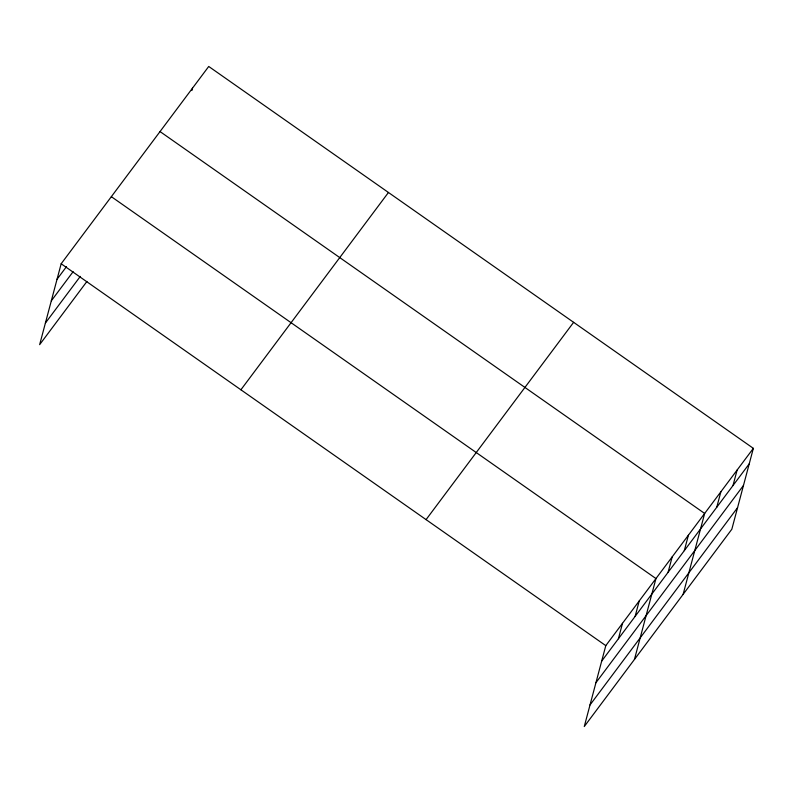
<?xml version="1.0" encoding="UTF-8"?>
<svg xmlns="http://www.w3.org/2000/svg" width="793" height="793" viewBox="0 0 793 793"><rect width="100%" height="100%" fill="white"/><g stroke="black" fill="none" stroke-linecap="round" stroke-linejoin="round"><path stroke-width="1.19" d="M753.35 448.342L605.793 645.641L584.272 726.537L731.83 529.238L753.35 448.342L208.728 66.463L61.17 263.762L39.65 344.658L86.913 281.465M191.866 90.551L192.501 88.162M618.401 638.771L622.515 623.288M635.124 616.419L639.237 600.925M634.44 659.459L655.96 578.563L111.347 196.674M668.073 572.348L672.196 556.864M684.3 550.649L688.423 535.156M683.13 594.344L704.66 513.458L160.037 131.569M716.763 507.242L720.887 491.749M733 485.544L737.123 470.051M57.056 279.255L66.503 266.617M51.307 300.834L73.125 271.672M45.389 323.068L80.291 276.41M240.903 389.779L388.451 192.481M426.069 519.623L573.626 322.325M601.669 661.134L749.226 463.836M595.93 682.714L743.487 485.425M590.012 704.957L737.569 507.659M61.17 263.762L605.793 645.641"/></g></svg>
